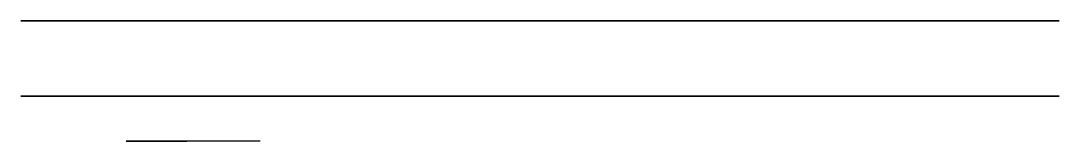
# Model space of a CAD drawing. Extents: x -0.03 to 0.814, y -0.39 to 0.39.
# Drawn here: x -0.03 to 0.66, y 0.31 to 0.39 of the extents above.
import ezdxf

# ---------------------------------------------------------------- set-up
doc = ezdxf.new("R2010")
doc.units = 0
doc.header["$MEASUREMENT"] = 0
doc.layers.get('0').update_dxf_attribs({"color": 8, "linetype": 'CONTINUOUS'})

msp = doc.modelspace()

# ---------------------------------------------------------------- linework, layer by layer
at = {"color": 14, "extrusion": (0, 1, 0), "elevation": 0.34016}
msp.add_lwpolyline([(-0.64, -0.00374), (-0.66, 0.57626), (-0.3, 0.54626), (0.03, 0.47626), (0.02481, 0.4518), (-0.30365, 0.52148), (-0.63405, 0.54901), (-0.61501, -0.00288)], close=True, dxfattribs=at)
at = {"extrusion": (0, 1, 0), "elevation": 0.31016}
msp.add_lwpolyline([(-0.12916, 0.15433), (-0.06, -0.00374), (-0.04, -0.00374), (-0.08031, 0.15128)], dxfattribs=at)
for points in [[(0.3, 0.39016, 0.54626), (0.30365, 0.39016, 0.52148), (-0.02481, 0.39016, 0.4518), (-0.03, 0.39016, 0.47626)], [(0.63405, 0.39016, 0.54901), (0.66, 0.39016, 0.57626), (0.3, 0.39016, 0.54626), (0.30365, 0.39016, 0.52148)], [(0.64, 0.39016, -0.00374), (0.61501, 0.39016, -0.00288), (0.63405, 0.39016, 0.54901), (0.66, 0.39016, 0.57626)]]:
    msp.add_3dface(points)
at = {"color": 14}
for points in [[(0.3, 0.34016, 0.54626), (0.30365, 0.34016, 0.52148), (-0.02481, 0.34016, 0.4518), (-0.03, 0.34016, 0.47626)], [(0.63405, 0.34016, 0.54901), (0.66, 0.34016, 0.57626), (0.3, 0.34016, 0.54626), (0.30365, 0.34016, 0.52148)]]:
    msp.add_3dface(points, dxfattribs=at)
at = {"color": 24}
msp.add_3dface([(0.64, 0.34016, -0.00374), (0.61501, 0.34016, -0.00288), (0.63405, 0.34016, 0.54901), (0.66, 0.34016, 0.57626)], dxfattribs=at)

doc.saveas('drawing.dxf')
